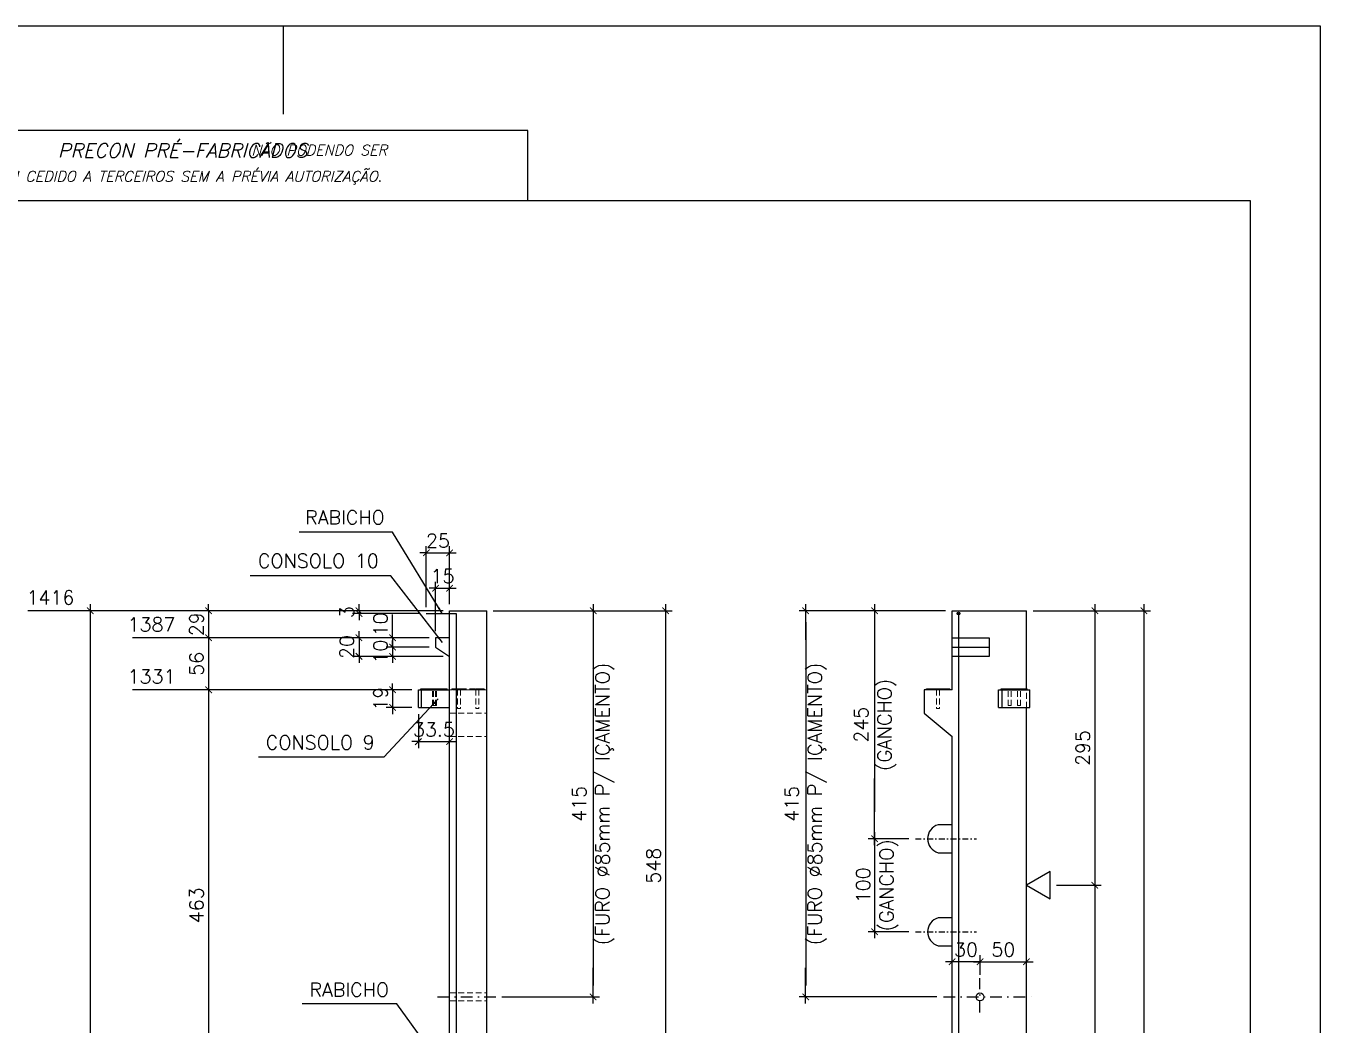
# Model space of a CAD drawing. Header units: centimetres. Extents: x 1658 to 19651, y 8082 to 11444.
# Drawn here: x 2496 to 3886, y 10370 to 11444 of the extents above; entities that cross this region are included whole.
import ezdxf

# ---------------------------------------------------------------- set-up
doc = ezdxf.new("R2010")
doc.units = ezdxf.units.CM
doc.header["$LTSCALE"] = 50
doc.header["$MEASUREMENT"] = 0
doc.header["$PDMODE"] = 67
for name, pattern in [('DASHDOT', [1, 0.5, -0.25, 0, -0.25]), ('DASHED', [0.75, 0.5, -0.25]), ('HIDDEN', [0.375, 0.25, -0.125])]:
    doc.linetypes.add(name, pattern=pattern)
doc.layers.add('10 TRACEJADO', color=1, linetype='DASHED', lineweight=13)
for name, color, linetype in [('COTAS-PRECON', 1, 'Continuous'), ('FORMATO-PRECON', 2, 'Continuous'), ('HACHURAS-PRECON', 1, 'Continuous'), ('LINHA CENTRO-PRECON', 1, 'DASHDOT'), ('LINHA-01-PRECON', 1, 'Continuous'), ('LINHA-02-PRECON', 2, 'Continuous'), ('LINHA-03-PRECON', 3, 'Continuous'), ('LINHA-04-PRECON', 4, 'Continuous')]:
    doc.layers.add(name, color=color, linetype=linetype)
doc.styles.add('ROMANS', font='ROMANS.SHX', dxfattribs={"oblique": 15, "height": 3})
doc.styles.get("Standard").update_dxf_attribs({"font": 'romans.shx'})
doc.dimstyles.new('ESC75-75', dxfattribs={"dimscale": 0, "dimtxt": 15, "dimasz": 7, "dimexe": 7, "dimexo": 7, "dimgap": 5.5, "dimtad": 1, "dimdec": 1, "dimdsep": 46, "dimtxsty": 'Standard', "dimblk": 'ARCHTICK', "dimcen": 0.1, "dimdle": 7, "dimclrd": 256, "dimclre": 256, "dimclrt": 2, "dimadec": 0, "dimazin": 0, "dimtfac": 1, "dimtdec": 1, "dimtix": 1, "dimtmove": 2, "dimatfit": 3, "dimfxl": 1, "dimarcsym": 0})

# ---------------------------------------------------------------- blocks, each defined once
blk = doc.blocks.new('A$C2E607E54')
at = {"layer": 'FORMATO-PRECON', "color": 6}
blk.add_line((1835, 4050), (685, 4050), dxfattribs=at)
at = {"layer": 'FORMATO-PRECON'}
for points in [[(0, 4200), (2970, 4200), (2970, 0), (0, 0)], [(685, 3950), (1835, 3950), (1835, 4050), (685, 4050)]]:
    blk.add_lwpolyline(points, close=True, dxfattribs=at)
blk.add_lwpolyline([(1485, 4200), (1485, 4073.6)], dxfattribs=at)
at = {"layer": 'FORMATO-PRECON', "color": 6}
blk.add_lwpolyline([(100, 3950), (2870, 3950), (2870, 100), (100, 100)], close=True, dxfattribs=at)
at = {"layer": 'FORMATO-PRECON', "style": 'ROMANS', "oblique": 15}
for s, p in [('ESTE DESENHO É DE PROPRIEDADE DA                            NÃO PODENDO SER', (700.8, 4014.4)), ('COPIADO PARCIAL OU TOTALMENTE, NEM CEDIDO A TERCEIROS SEM A PRÉVIA AUTORIZAÇÃO.', (700.8, 3977))]:
    blk.add_text(s, height=15, dxfattribs=at).set_placement(p)
at = {"layer": 'FORMATO-PRECON', "color": 3, "style": 'ROMANS', "oblique": 15}
blk.add_text('PRECON PRÉ-FABRICADOS', height=20, dxfattribs=at).set_placement((1162, 4011.3))
blk = doc.blocks.new('_ArchTick')
at = {"color": 0, "linetype": 'ByBlock', "const_width": 0.15}
blk.add_lwpolyline([(-0.5, -0.5), (0.5, 0.5)], dxfattribs=at)
blk = doc.blocks.new('*D18')
at = {"layer": 'COTAS-PRECON', "lineweight": -2, "transparency": 16777216}
for p, q in [((3407.2, 10822.4), (3407.2, 10750.5)), ((3483.5, 10815.4), (3400.2, 10815.4)), ((3407.2, 10563.4), (3407.2, 10635.3)), ((3444.2, 10570.4), (3400.2, 10570.4))]:
    blk.add_line(p, q, dxfattribs=at)
at = {"layer": 'Defpoints', "color": 0, "transparency": 16777216}
for p in [(3490.5, 10815.4), (3407.2, 10570.4), (3451.2, 10570.4)]:
    blk.add_point(p, dxfattribs=at)
at = {"layer": 'COTAS-PRECON', "lineweight": -2, "transparency": 16777216, "xscale": 7, "yscale": 7, "zscale": 7}
for p, rotation in [((3407.2, 10815.4), 90), ((3407.2, 10570.4), 270)]:
    blk.add_blockref('_ArchTick', p, dxfattribs=dict(at, rotation=rotation))
at = {"layer": 'COTAS-PRECON', "color": 2, "transparency": 16777216, "insert": (3407.9, 10692.9), "char_height": 15, "attachment_point": 5, "rotation": 90}
blk.add_mtext('245\\P(GANCHO)', dxfattribs=at)
blk = doc.blocks.new('*D19')
at = {"layer": 'COTAS-PRECON', "lineweight": -2, "transparency": 16777216}
for p, q in [((3643.8, 10527.4), (3643.8, 9702.4)), ((3602.8, 10520.4), (3650.8, 10520.4)), ((3602.8, 9709.4), (3650.8, 9709.4))]:
    blk.add_line(p, q, dxfattribs=at)
at = {"layer": 'Defpoints', "color": 0, "transparency": 16777216}
for p in [(3595.8, 10520.4), (3595.8, 9709.4), (3643.8, 9709.4)]:
    blk.add_point(p, dxfattribs=at)
at = {"layer": 'COTAS-PRECON', "lineweight": -2, "transparency": 16777216, "xscale": 7, "yscale": 7, "zscale": 7}
for p, rotation in [((3643.8, 10520.4), 90), ((3643.8, 9709.4), 270)]:
    blk.add_blockref('_ArchTick', p, dxfattribs=dict(at, rotation=rotation))
at = {"layer": 'COTAS-PRECON', "color": 2, "transparency": 16777216, "insert": (3630.8, 10114.9), "char_height": 15, "attachment_point": 5, "rotation": 90}
blk.add_mtext('811', dxfattribs=at)
blk = doc.blocks.new('*D20')
at = {"layer": 'COTAS-PRECON', "lineweight": -2, "transparency": 16777216}
for p, q in [((3643.8, 10822.4), (3643.8, 10513.4)), ((3577.5, 10815.4), (3650.8, 10815.4)), ((3602.8, 10520.4), (3650.8, 10520.4))]:
    blk.add_line(p, q, dxfattribs=at)
at = {"layer": 'Defpoints', "color": 0, "transparency": 16777216}
for p in [(3570.5, 10815.4, 0), (3595.8, 10520.4), (3643.8, 10520.4)]:
    blk.add_point(p, dxfattribs=at)
at = {"layer": 'COTAS-PRECON', "lineweight": -2, "transparency": 16777216, "xscale": 7, "yscale": 7, "zscale": 7}
for p, rotation in [((3643.8, 10815.4), 90), ((3643.8, 10520.4), 270)]:
    blk.add_blockref('_ArchTick', p, dxfattribs=dict(at, rotation=rotation))
at = {"layer": 'COTAS-PRECON', "color": 2, "transparency": 16777216, "insert": (3630.8, 10667.9), "char_height": 15, "attachment_point": 5, "rotation": 90}
blk.add_mtext('295', dxfattribs=at)
blk = doc.blocks.new('*D21')
at = {"layer": 'COTAS-PRECON', "lineweight": -2, "transparency": 16777216}
for p, q in [((3696.6, 10822.4), (3696.6, 9392.4)), ((3577.5, 10815.4), (3703.6, 10815.4)), ((3577.5, 9399.4), (3703.6, 9399.4))]:
    blk.add_line(p, q, dxfattribs=at)
at = {"layer": 'Defpoints', "color": 0, "transparency": 16777216}
for p in [(3570.5, 10815.4), (3570.5, 9399.4), (3696.6, 9399.4)]:
    blk.add_point(p, dxfattribs=at)
at = {"layer": 'COTAS-PRECON', "lineweight": -2, "transparency": 16777216, "xscale": 7, "yscale": 7, "zscale": 7}
for p, rotation in [((3696.6, 10815.4), 90), ((3696.6, 9399.4), 270)]:
    blk.add_blockref('_ArchTick', p, dxfattribs=dict(at, rotation=rotation))
at = {"layer": 'COTAS-PRECON', "color": 2, "transparency": 16777216, "insert": (3683.6, 10107.4), "char_height": 15, "attachment_point": 5, "rotation": 90}
blk.add_mtext('PONTOS DE APOIO E ESTOCAGEM', dxfattribs=at)
blk = doc.blocks.new('*D22')
at = {"layer": 'Defpoints', "color": 0, "transparency": 16777216}
for p in [(3490.5, 10815.4), (3333.2, 10400.4), (3481.3, 10400.4)]:
    blk.add_point(p, dxfattribs=at)
at = {"layer": 'LINHA-01-PRECON', "lineweight": -2, "transparency": 16777216}
for p, q in [((3333.2, 10822.4), (3333.2, 10784.1)), ((3483.5, 10815.4), (3326.2, 10815.4)), ((3333.2, 10393.4), (3333.2, 10431.7)), ((3474.3, 10400.4), (3326.2, 10400.4))]:
    blk.add_line(p, q, dxfattribs=at)
at = {"layer": 'LINHA-01-PRECON', "lineweight": -2, "transparency": 16777216, "xscale": 7, "yscale": 7, "zscale": 7}
for p, rotation in [((3333.2, 10815.4), 90), ((3333.2, 10400.4), 270)]:
    blk.add_blockref('_ArchTick', p, dxfattribs=dict(at, rotation=rotation))
at = {"layer": 'LINHA-01-PRECON', "color": 2, "transparency": 16777216, "insert": (3333.2, 10607.9), "char_height": 15, "attachment_point": 5, "rotation": 90}
blk.add_mtext('415\\P(FURO %%C85mm P/ IÇAMENTO)', dxfattribs=at)
blk = doc.blocks.new('*D24')
at = {"layer": 'Defpoints', "color": 0, "transparency": 16777216}
for p in [(3490.5, 10438.2), (3490.5, 10438.2), (3520.5, 10417)]:
    blk.add_point(p, dxfattribs=at)
at = {"layer": 'LINHA-01-PRECON', "lineweight": -2, "transparency": 16777216}
for p, q in [((3520.5, 10424), (3520.5, 10445.2)), ((3490.5, 10438.2), (3483.5, 10438.2)), ((3520.5, 10438.2), (3490.5, 10438.2)), ((3520.5, 10438.2), (3527.5, 10438.2))]:
    blk.add_line(p, q, dxfattribs=at)
at = {"layer": 'LINHA-01-PRECON', "lineweight": -2, "transparency": 16777216, "xscale": 7, "yscale": 7, "zscale": 7}
blk.add_blockref('_ArchTick', (3490.5, 10438.2), dxfattribs=at)
at = {"layer": 'LINHA-01-PRECON', "lineweight": -2, "transparency": 16777216, "xscale": 7, "yscale": 7, "zscale": 7, "rotation": 180}
blk.add_blockref('_ArchTick', (3520.5, 10438.2), dxfattribs=at)
at = {"layer": 'LINHA-01-PRECON', "color": 2, "transparency": 16777216, "insert": (3505.5, 10451.2), "char_height": 15, "attachment_point": 5}
blk.add_mtext('30', dxfattribs=at)
blk = doc.blocks.new('*D25')
at = {"layer": 'Defpoints', "color": 0, "transparency": 16777216}
for p in [(3570.5, 10438.2), (3570.5, 10438.2), (3520.5, 10417)]:
    blk.add_point(p, dxfattribs=at)
at = {"layer": 'LINHA-01-PRECON', "lineweight": -2, "transparency": 16777216}
for p, q in [((3520.5, 10424), (3520.5, 10445.2)), ((3513.5, 10438.2), (3577.5, 10438.2))]:
    blk.add_line(p, q, dxfattribs=at)
at = {"layer": 'LINHA-01-PRECON', "lineweight": -2, "transparency": 16777216, "xscale": 7, "yscale": 7, "zscale": 7, "rotation": 180}
blk.add_blockref('_ArchTick', (3520.5, 10438.2), dxfattribs=at)
at = {"layer": 'LINHA-01-PRECON', "lineweight": -2, "transparency": 16777216, "xscale": 7, "yscale": 7, "zscale": 7}
blk.add_blockref('_ArchTick', (3570.5, 10438.2), dxfattribs=at)
at = {"layer": 'LINHA-01-PRECON', "color": 2, "transparency": 16777216, "insert": (3545.5, 10451.2), "char_height": 15, "attachment_point": 5}
blk.add_mtext('50', dxfattribs=at)
blk = doc.blocks.new('*D54')
at = {"layer": 'Defpoints', "color": 0, "transparency": 16777216}
for p in [(2950.7, 10815.4), (2691.9, 10786.4), (2935.7, 10786.4)]:
    blk.add_point(p, dxfattribs=at)
at = {"layer": 'LINHA-01-PRECON', "lineweight": -2, "transparency": 16777216}
for p, q in [((2691.9, 10815.4), (2691.9, 10822.4)), ((2943.7, 10815.4), (2684.9, 10815.4)), ((2691.9, 10815.4), (2691.9, 10786.4)), ((2928.7, 10786.4), (2684.9, 10786.4)), ((2691.9, 10786.4), (2691.9, 10779.4))]:
    blk.add_line(p, q, dxfattribs=at)
at = {"layer": 'LINHA-01-PRECON', "lineweight": -2, "transparency": 16777216, "xscale": 7, "yscale": 7, "zscale": 7}
for p, rotation in [((2691.9, 10815.4), 270), ((2691.9, 10786.4), 90)]:
    blk.add_blockref('_ArchTick', p, dxfattribs=dict(at, rotation=rotation))
at = {"layer": 'LINHA-01-PRECON', "color": 2, "transparency": 16777216, "insert": (2678.9, 10800.9), "char_height": 15, "attachment_point": 5, "rotation": 90}
blk.add_mtext('29', dxfattribs=at)
blk = doc.blocks.new('*D55')
at = {"layer": 'Defpoints', "color": 0, "transparency": 16777216}
for p in [(2935.7, 10786.4), (2691.9, 10730.4), (2917.2, 10730.4)]:
    blk.add_point(p, dxfattribs=at)
at = {"layer": 'LINHA-01-PRECON', "lineweight": -2, "transparency": 16777216}
for p, q in [((2691.9, 10793.4), (2691.9, 10723.4)), ((2928.7, 10786.4), (2684.9, 10786.4)), ((2910.2, 10730.4), (2684.9, 10730.4))]:
    blk.add_line(p, q, dxfattribs=at)
at = {"layer": 'LINHA-01-PRECON', "lineweight": -2, "transparency": 16777216, "xscale": 7, "yscale": 7, "zscale": 7}
for p, rotation in [((2691.9, 10786.4), 90), ((2691.9, 10730.4), 270)]:
    blk.add_blockref('_ArchTick', p, dxfattribs=dict(at, rotation=rotation))
at = {"layer": 'LINHA-01-PRECON', "color": 2, "transparency": 16777216, "insert": (2678.9, 10758.4), "char_height": 15, "attachment_point": 5, "rotation": 90}
blk.add_mtext('56', dxfattribs=at)
blk = doc.blocks.new('*D56')
at = {"layer": 'Defpoints', "color": 0, "transparency": 16777216}
for p in [(2917.2, 10730.4), (2691.9, 10267.4), (2920.6, 10267.4)]:
    blk.add_point(p, dxfattribs=at)
at = {"layer": 'LINHA-01-PRECON', "lineweight": -2, "transparency": 16777216}
for p, q in [((2691.9, 10737.4), (2691.9, 10260.4)), ((2910.2, 10730.4), (2684.9, 10730.4)), ((2913.6, 10267.4), (2684.9, 10267.4))]:
    blk.add_line(p, q, dxfattribs=at)
at = {"layer": 'LINHA-01-PRECON', "lineweight": -2, "transparency": 16777216, "xscale": 7, "yscale": 7, "zscale": 7}
for p, rotation in [((2691.9, 10730.4), 90), ((2691.9, 10267.4), 270)]:
    blk.add_blockref('_ArchTick', p, dxfattribs=dict(at, rotation=rotation))
at = {"layer": 'LINHA-01-PRECON', "color": 2, "transparency": 16777216, "insert": (2678.9, 10498.9), "char_height": 15, "attachment_point": 5, "rotation": 90}
blk.add_mtext('463', dxfattribs=at)
blk = doc.blocks.new('*D58')
at = {"layer": 'Defpoints', "color": 0, "transparency": 16777216}
for p in [(2889.5, 10776.4), (2935.7, 10786.4), (2935.7, 10776.4)]:
    blk.add_point(p, dxfattribs=at)
at = {"layer": 'LINHA-01-PRECON', "lineweight": -2, "transparency": 16777216}
for p, q in [((2889.5, 10786.4), (2889.5, 10793.4)), ((2928.7, 10786.4), (2882.5, 10786.4)), ((2928.7, 10776.4), (2882.5, 10776.4)), ((2889.5, 10786.4), (2889.5, 10776.4)), ((2889.5, 10776.4), (2889.5, 10769.4))]:
    blk.add_line(p, q, dxfattribs=at)
at = {"layer": 'LINHA-01-PRECON', "lineweight": -2, "transparency": 16777216, "xscale": 7, "yscale": 7, "zscale": 7}
for p, rotation in [((2889.5, 10786.4), 270), ((2889.5, 10776.4), 90)]:
    blk.add_blockref('_ArchTick', p, dxfattribs=dict(at, rotation=rotation))
at = {"layer": 'LINHA-01-PRECON', "color": 2, "transparency": 16777216, "insert": (2876.5, 10800.7), "char_height": 15, "attachment_point": 5, "rotation": 90}
blk.add_mtext('10', dxfattribs=at)
blk = doc.blocks.new('*D59')
at = {"layer": 'Defpoints', "color": 0, "transparency": 16777216}
for p in [(2935.7, 10776.4), (2889.5, 10766.4), (2950.7, 10766.4)]:
    blk.add_point(p, dxfattribs=at)
at = {"layer": 'LINHA-01-PRECON', "lineweight": -2, "transparency": 16777216}
for p, q in [((2928.7, 10776.4), (2882.5, 10776.4)), ((2889.5, 10776.4), (2889.5, 10783.4)), ((2889.5, 10776.4), (2889.5, 10766.4)), ((2943.7, 10766.4), (2882.5, 10766.4)), ((2889.5, 10766.4), (2889.5, 10759.4))]:
    blk.add_line(p, q, dxfattribs=at)
at = {"layer": 'LINHA-01-PRECON', "lineweight": -2, "transparency": 16777216, "xscale": 7, "yscale": 7, "zscale": 7}
for p, rotation in [((2889.5, 10776.4), 270), ((2889.5, 10766.4), 90)]:
    blk.add_blockref('_ArchTick', p, dxfattribs=dict(at, rotation=rotation))
at = {"layer": 'LINHA-01-PRECON', "color": 2, "transparency": 16777216, "insert": (2876.5, 10771.4), "char_height": 15, "attachment_point": 5, "rotation": 90}
blk.add_mtext('10', dxfattribs=at)
blk = doc.blocks.new('*D60')
at = {"layer": 'Defpoints', "color": 0, "transparency": 16777216}
for p in [(2950.7, 10839.5), (2950.7, 10815.4), (2935.7, 10786.4)]:
    blk.add_point(p, dxfattribs=at)
at = {"layer": 'LINHA-01-PRECON', "lineweight": -2, "transparency": 16777216}
for p, q in [((2935.7, 10793.4), (2935.7, 10846.5)), ((2950.7, 10822.4), (2950.7, 10846.5)), ((2935.7, 10839.5), (2928.7, 10839.5)), ((2935.7, 10839.5), (2950.7, 10839.5)), ((2950.7, 10839.5), (2957.7, 10839.5))]:
    blk.add_line(p, q, dxfattribs=at)
at = {"layer": 'LINHA-01-PRECON', "lineweight": -2, "transparency": 16777216, "xscale": 7, "yscale": 7, "zscale": 7}
blk.add_blockref('_ArchTick', (2935.7, 10839.5), dxfattribs=at)
at = {"layer": 'LINHA-01-PRECON', "lineweight": -2, "transparency": 16777216, "xscale": 7, "yscale": 7, "zscale": 7, "rotation": 180}
blk.add_blockref('_ArchTick', (2950.7, 10839.5), dxfattribs=at)
at = {"layer": 'LINHA-01-PRECON', "color": 2, "transparency": 16777216, "insert": (2943.2, 10852.5), "char_height": 15, "attachment_point": 5}
blk.add_mtext('15', dxfattribs=at)
blk = doc.blocks.new('*D61')
at = {"layer": 'Defpoints', "color": 0, "transparency": 16777216}
for p in [(2917.2, 10730.4), (2889.5, 10711.4), (2917.2, 10711.4)]:
    blk.add_point(p, dxfattribs=at)
at = {"layer": 'LINHA-01-PRECON', "lineweight": -2, "transparency": 16777216}
for p, q in [((2889.5, 10730.4), (2889.5, 10737.4)), ((2910.2, 10730.4), (2882.5, 10730.4)), ((2889.5, 10730.4), (2889.5, 10711.4)), ((2910.2, 10711.4), (2882.5, 10711.4)), ((2889.5, 10711.4), (2889.5, 10704.4))]:
    blk.add_line(p, q, dxfattribs=at)
at = {"layer": 'LINHA-01-PRECON', "lineweight": -2, "transparency": 16777216, "xscale": 7, "yscale": 7, "zscale": 7}
for p, rotation in [((2889.5, 10730.4), 270), ((2889.5, 10711.4), 90)]:
    blk.add_blockref('_ArchTick', p, dxfattribs=dict(at, rotation=rotation))
at = {"layer": 'LINHA-01-PRECON', "color": 2, "transparency": 16777216, "insert": (2876.5, 10720.9), "char_height": 15, "attachment_point": 5, "rotation": 90}
blk.add_mtext('19', dxfattribs=at)
blk = doc.blocks.new('*D62')
at = {"layer": 'Defpoints', "color": 0, "transparency": 16777216}
for p in [(2917.2, 10711.4), (2950.7, 10674.8), (2950.7, 10674.8)]:
    blk.add_point(p, dxfattribs=at)
at = {"layer": 'LINHA-01-PRECON', "lineweight": -2, "transparency": 16777216}
for p, q in [((2917.2, 10704.4), (2917.2, 10667.8)), ((2917.2, 10674.8), (2910.2, 10674.8)), ((2917.2, 10674.8), (2950.7, 10674.8)), ((2950.7, 10674.8), (2957.7, 10674.8))]:
    blk.add_line(p, q, dxfattribs=at)
at = {"layer": 'LINHA-01-PRECON', "lineweight": -2, "transparency": 16777216, "xscale": 7, "yscale": 7, "zscale": 7}
blk.add_blockref('_ArchTick', (2917.2, 10674.8), dxfattribs=at)
at = {"layer": 'LINHA-01-PRECON', "lineweight": -2, "transparency": 16777216, "xscale": 7, "yscale": 7, "zscale": 7, "rotation": 180}
blk.add_blockref('_ArchTick', (2950.7, 10674.8), dxfattribs=at)
at = {"layer": 'LINHA-01-PRECON', "color": 2, "transparency": 16777216, "insert": (2933.9, 10687.8), "char_height": 15, "attachment_point": 5}
blk.add_mtext('33.5', dxfattribs=at)
blk = doc.blocks.new('*D67')
at = {"layer": 'Defpoints', "color": 0, "transparency": 16777216}
for p in [(2935.7, 10786.4), (2853.4, 10766.4), (2950.7, 10766.4)]:
    blk.add_point(p, dxfattribs=at)
at = {"layer": 'LINHA-01-PRECON', "lineweight": -2, "transparency": 16777216}
for p, q in [((2853.4, 10786.4), (2853.4, 10793.4)), ((2928.7, 10786.4), (2846.4, 10786.4)), ((2853.4, 10786.4), (2853.4, 10766.4)), ((2943.7, 10766.4), (2846.4, 10766.4)), ((2853.4, 10766.4), (2853.4, 10759.4))]:
    blk.add_line(p, q, dxfattribs=at)
at = {"layer": 'LINHA-01-PRECON', "lineweight": -2, "transparency": 16777216, "xscale": 7, "yscale": 7, "zscale": 7}
for p, rotation in [((2853.4, 10786.4), 270), ((2853.4, 10766.4), 90)]:
    blk.add_blockref('_ArchTick', p, dxfattribs=dict(at, rotation=rotation))
at = {"layer": 'LINHA-01-PRECON', "color": 2, "transparency": 16777216, "insert": (2840.4, 10776.4), "char_height": 15, "attachment_point": 5, "rotation": 90}
blk.add_mtext('20', dxfattribs=at)
blk = doc.blocks.new('*D68')
at = {"layer": 'COTAS-PRECON', "lineweight": -2, "transparency": 16777216}
blk.add_line((2684.9, 10786.4), (2610.1, 10786.4), dxfattribs=at)
at = {"layer": 'Defpoints', "color": 0, "transparency": 16777216}
for p in [(2610.1, 10786.4), (2691.9, 10786.4), (2970.7, 9399.4)]:
    blk.add_point(p, dxfattribs=at)
at = {"layer": 'COTAS-PRECON', "color": 2, "transparency": 16777216, "insert": (2630.5, 10800.7), "char_height": 15, "attachment_point": 5}
blk.add_mtext('1387', dxfattribs=at)
blk = doc.blocks.new('*D69')
at = {"layer": 'COTAS-PRECON', "lineweight": -2, "transparency": 16777216}
blk.add_line((2684.9, 10730.4), (2610.1, 10730.4), dxfattribs=at)
at = {"layer": 'Defpoints', "color": 0, "transparency": 16777216}
for p in [(2610.1, 10730.4), (2691.9, 10730.4), (2970.7, 9399.4)]:
    blk.add_point(p, dxfattribs=at)
at = {"layer": 'COTAS-PRECON', "color": 2, "transparency": 16777216, "insert": (2630.5, 10744.7), "char_height": 15, "attachment_point": 5}
blk.add_mtext('1331', dxfattribs=at)
blk = doc.blocks.new('*D71')
at = {"layer": 'Defpoints', "color": 0, "transparency": 16777216}
for p in [(2564.8, 10815.4), (2950.7, 10815.4), (2950.7, 9399.4)]:
    blk.add_point(p, dxfattribs=at)
at = {"layer": 'LINHA-01-PRECON', "lineweight": -2, "transparency": 16777216}
for p, q in [((2564.8, 9392.4), (2564.8, 10822.4)), ((2943.7, 10815.4), (2557.8, 10815.4)), ((2943.7, 9399.4), (2557.8, 9399.4))]:
    blk.add_line(p, q, dxfattribs=at)
at = {"layer": 'LINHA-01-PRECON', "lineweight": -2, "transparency": 16777216, "xscale": 7, "yscale": 7, "zscale": 7}
for p, rotation in [((2564.8, 10815.4), 90), ((2564.8, 9399.4), 270)]:
    blk.add_blockref('_ArchTick', p, dxfattribs=dict(at, rotation=rotation))
at = {"layer": 'LINHA-01-PRECON', "color": 2, "transparency": 16777216, "insert": (2551.8, 10107.4), "char_height": 15, "attachment_point": 5, "rotation": 90}
blk.add_mtext('1416', dxfattribs=at)
blk = doc.blocks.new('*D72')
at = {"layer": 'COTAS-PRECON', "lineweight": -2, "transparency": 16777216}
blk.add_line((2557.8, 10815.4), (2497.6, 10815.4), dxfattribs=at)
at = {"layer": 'Defpoints', "color": 0, "transparency": 16777216}
for p in [(2497.6, 10815.4), (2564.8, 10815.4), (2990.7, 9399.4)]:
    blk.add_point(p, dxfattribs=at)
at = {"layer": 'COTAS-PRECON', "color": 2, "transparency": 16777216, "insert": (2521.9, 10829.7), "char_height": 15, "attachment_point": 5}
blk.add_mtext('1416', dxfattribs=at)
blk = doc.blocks.new('*D74')
at = {"layer": 'Defpoints', "color": 0, "transparency": 16777216}
for p in [(2990.7, 10815.4), (3020.7, 10267.4), (3182.7, 10267.4)]:
    blk.add_point(p, dxfattribs=at)
at = {"layer": 'LINHA-01-PRECON', "lineweight": -2, "transparency": 16777216}
for p, q in [((3182.7, 10822.4), (3182.7, 10260.4)), ((2997.7, 10815.4), (3189.7, 10815.4)), ((3027.7, 10267.4), (3189.7, 10267.4))]:
    blk.add_line(p, q, dxfattribs=at)
at = {"layer": 'LINHA-01-PRECON', "lineweight": -2, "transparency": 16777216, "xscale": 7, "yscale": 7, "zscale": 7}
for p, rotation in [((3182.7, 10815.4), 90), ((3182.7, 10267.4), 270)]:
    blk.add_blockref('_ArchTick', p, dxfattribs=dict(at, rotation=rotation))
at = {"layer": 'LINHA-01-PRECON', "color": 2, "transparency": 16777216, "insert": (3169.7, 10541.4), "char_height": 15, "attachment_point": 5, "rotation": 90}
blk.add_mtext('548', dxfattribs=at)
blk = doc.blocks.new('*D83')
at = {"layer": 'COTAS-PRECON', "lineweight": -2, "transparency": 16777216}
for p, q in [((2853.4, 10815.4), (2853.4, 10822.4)), ((2943.7, 10815.4), (2846.4, 10815.4)), ((2918.7, 10812.4), (2846.4, 10812.4)), ((2853.4, 10815.4), (2853.4, 10812.4)), ((2853.4, 10812.4), (2853.4, 10805.4))]:
    blk.add_line(p, q, dxfattribs=at)
at = {"layer": 'Defpoints', "color": 0, "transparency": 16777216}
for p in [(2853.4, 10812.4), (2925.7, 10812.4), (2950.7, 10815.4)]:
    blk.add_point(p, dxfattribs=at)
at = {"layer": 'COTAS-PRECON', "lineweight": -2, "transparency": 16777216, "xscale": 7, "yscale": 7, "zscale": 7}
for p, rotation in [((2853.4, 10815.4), 270), ((2853.4, 10812.4), 90)]:
    blk.add_blockref('_ArchTick', p, dxfattribs=dict(at, rotation=rotation))
at = {"layer": 'COTAS-PRECON', "color": 2, "transparency": 16777216, "insert": (2840.4, 10813.9), "char_height": 15, "attachment_point": 5, "rotation": 90}
blk.add_mtext('3', dxfattribs=at)
blk = doc.blocks.new('*D84')
at = {"layer": 'COTAS-PRECON', "lineweight": -2, "transparency": 16777216}
for p, q in [((2925.7, 10877.7), (2918.7, 10877.7)), ((2925.7, 10819.4), (2925.7, 10884.7)), ((2925.7, 10877.7), (2950.7, 10877.7)), ((2950.7, 10822.4), (2950.7, 10884.7)), ((2950.7, 10877.7), (2957.7, 10877.7))]:
    blk.add_line(p, q, dxfattribs=at)
at = {"layer": 'Defpoints', "color": 0, "transparency": 16777216}
for p in [(2950.7, 10877.7), (2925.7, 10812.4), (2950.7, 10815.4)]:
    blk.add_point(p, dxfattribs=at)
at = {"layer": 'COTAS-PRECON', "lineweight": -2, "transparency": 16777216, "xscale": 7, "yscale": 7, "zscale": 7}
blk.add_blockref('_ArchTick', (2925.7, 10877.7), dxfattribs=at)
at = {"layer": 'COTAS-PRECON', "lineweight": -2, "transparency": 16777216, "xscale": 7, "yscale": 7, "zscale": 7, "rotation": 180}
blk.add_blockref('_ArchTick', (2950.7, 10877.7), dxfattribs=at)
at = {"layer": 'COTAS-PRECON', "color": 2, "transparency": 16777216, "insert": (2938.2, 10890.7), "char_height": 15, "attachment_point": 5}
blk.add_mtext('25', dxfattribs=at)
blk = doc.blocks.new('*D348')
at = {"layer": 'COTAS-PRECON', "lineweight": -2, "transparency": 16777216}
for p, q in [((3444.2, 10570.4), (3400.2, 10570.4)), ((3407.2, 10577.4), (3407.2, 10463.4)), ((3444.2, 10470.4), (3400.2, 10470.4))]:
    blk.add_line(p, q, dxfattribs=at)
at = {"layer": 'Defpoints', "color": 0, "transparency": 16777216}
for p in [(3451.2, 10570.4), (3407.2, 10470.4), (3451.2, 10470.4)]:
    blk.add_point(p, dxfattribs=at)
at = {"layer": 'COTAS-PRECON', "lineweight": -2, "transparency": 16777216, "xscale": 7, "yscale": 7, "zscale": 7}
for p, rotation in [((3407.2, 10570.4), 90), ((3407.2, 10470.4), 270)]:
    blk.add_blockref('_ArchTick', p, dxfattribs=dict(at, rotation=rotation))
at = {"layer": 'COTAS-PRECON', "color": 2, "transparency": 16777216, "insert": (3410.1, 10520.4), "char_height": 15, "attachment_point": 5, "rotation": 90}
blk.add_mtext('100\\P(GANCHO)', dxfattribs=at)
blk = doc.blocks.new('*D353')
at = {"layer": 'Defpoints', "color": 0, "transparency": 16777216}
for p in [(2990.7, 10815.4), (2999.8, 10400.4), (3104.9, 10400.4)]:
    blk.add_point(p, dxfattribs=at)
at = {"layer": 'LINHA-01-PRECON', "lineweight": -2, "transparency": 16777216}
for p, q in [((3104.9, 10822.4), (3104.9, 10784.1)), ((2997.7, 10815.4), (3111.9, 10815.4)), ((3104.9, 10393.4), (3104.9, 10431.7)), ((3006.8, 10400.4), (3111.9, 10400.4))]:
    blk.add_line(p, q, dxfattribs=at)
at = {"layer": 'LINHA-01-PRECON', "lineweight": -2, "transparency": 16777216, "xscale": 7, "yscale": 7, "zscale": 7}
for p, rotation in [((3104.9, 10815.4), 90), ((3104.9, 10400.4), 270)]:
    blk.add_blockref('_ArchTick', p, dxfattribs=dict(at, rotation=rotation))
at = {"layer": 'LINHA-01-PRECON', "color": 2, "transparency": 16777216, "insert": (3104.9, 10607.9), "char_height": 15, "attachment_point": 5, "rotation": 90}
blk.add_mtext('415\\P(FURO %%C85mm P/ IÇAMENTO)', dxfattribs=at)

msp = doc.modelspace()

# ---------------------------------------------------------------- hatches: boundary and pattern name
at = {"layer": 'LINHA-04-PRECON'}
h = msp.add_hatch(color=256, dxfattribs=at)
h.dxf.hatch_style = 1
h.paths.add_polyline_path([(3495.99, 10812.41, -1), (3498.99, 10812.41, -1)])

# ---------------------------------------------------------------- linework, layer by layer
at = {"layer": '10 TRACEJADO', "linetype": 'HIDDEN', "ltscale": 0.5, "extrusion": (0, 1, 0)}
for p, q in [((2932.41, 10730.41), (2932.41, 10731.41)), ((2932.41, 10713.41), (2932.41, 10730.41)), ((2933.59, 10730.41), (2933.59, 10731.41)), ((2933.59, 10713.41), (2933.59, 10730.41)), ((2935.61, 10730.41), (2935.61, 10731.41)), ((2935.61, 10713.41), (2935.61, 10730.41)), ((2936.79, 10730.41), (2936.79, 10731.41)), ((2936.79, 10713.41), (2936.79, 10730.41)), ((2990.67, 10730.41), (2950.67, 10730.41)), ((2953.17, 10730.41), (2953.17, 10731.41)), ((2953.17, 10731.41), (2988.17, 10731.41)), ((2988.17, 10730.41), (2953.17, 10730.41)), ((2959.07, 10731.41), (2960.67, 10731.41)), ((2959.07, 10731.41), (2959.07, 10730.41)), ((2959.07, 10730.41), (2959.07, 10710.41)), ((2960.67, 10731.41), (2962.27, 10731.41)), ((2962.27, 10731.41), (2962.27, 10730.41)), ((2962.27, 10730.41), (2962.27, 10710.41)), ((2980.67, 10731.41), (2979.07, 10731.41)), ((2979.07, 10730.41), (2979.07, 10731.41)), ((2979.07, 10730.41), (2979.07, 10710.41)), ((2982.27, 10731.41), (2980.67, 10731.41)), ((2982.27, 10730.41), (2982.27, 10731.41)), ((2982.27, 10730.41), (2982.27, 10710.41)), ((2988.17, 10730.41), (2988.17, 10731.41)), ((3473.89, 10731.41), (3477.09, 10731.41)), ((3473.89, 10731.41), (3473.89, 10730.41)), ((3473.89, 10730.41), (3473.89, 10710.41)), ((3477.09, 10731.41), (3477.09, 10730.41)), ((3477.09, 10730.41), (3477.09, 10710.41)), ((3550.72, 10730.41), (3550.72, 10731.41)), ((3550.72, 10713.41), (3550.72, 10730.41)), ((3553.92, 10730.41), (3553.92, 10731.41)), ((3553.92, 10713.41), (3553.92, 10730.41)), ((3560.65, 10730.41), (3560.65, 10731.41)), ((3560.65, 10713.41), (3560.65, 10730.41)), ((3563.85, 10730.41), (3563.85, 10731.41)), ((3563.85, 10713.41), (3563.85, 10730.41)), ((3568.27, 10730.41), (3568.27, 10731.41)), ((3570.49, 10730.41), (3570.49, 10731.41)), ((3570.49, 10711.41), (3570.49, 10730.41)), ((2933.59, 10713.41), (2932.41, 10713.41)), ((2935.19, 10713.41), (2933.59, 10713.41)), ((2936.79, 10713.41), (2935.19, 10713.41)), ((2950.67, 10705.41), (2990.67, 10705.41)), ((2962.27, 10710.41), (2959.07, 10710.41)), ((2982.27, 10710.41), (2979.07, 10710.41)), ((3477.09, 10710.41), (3473.89, 10710.41)), ((3553.92, 10713.41), (3550.72, 10713.41)), ((3563.85, 10713.41), (3560.65, 10713.41)), ((2950.67, 10680.41), (2990.67, 10680.41))]:
    msp.add_line(p, q, dxfattribs=at)
at = {"layer": '10 TRACEJADO', "linetype": 'HIDDEN', "ltscale": 0.5}
for p, q in [((2950.67, 10404.66), (2990.67, 10404.66)), ((2950.67, 10396.16), (2990.67, 10396.16))]:
    msp.add_line(p, q, dxfattribs=at)
at = {"layer": 'LINHA CENTRO-PRECON', "ltscale": 0.25}
for p, q in [((3451.17, 10570.41), (3516.61, 10570.41)), ((3451.17, 10470.41), (3516.61, 10470.41))]:
    msp.add_line(p, q, dxfattribs=at)
at = {"layer": 'LINHA-01-PRECON'}
for p, q in [((2889.53, 10786.41), (2889.53, 10811.25)), ((3104.94, 10803.26), (3104.94, 10412.55)), ((3333.22, 10803.26), (3333.22, 10412.55)), ((3407.22, 10786.48), (3407.22, 10599.33))]:
    msp.add_line(p, q, dxfattribs=at)
at = {"layer": 'LINHA-01-PRECON', "linetype": 'DASHDOT', "ltscale": 0.5}
for p, q in [((3520.49, 10383.78), (3520.49, 10420.54)), ((2937.79, 10400.41), (3000.3, 10400.41)), ((3481.34, 10400.41), (3580.13, 10400.41))]:
    msp.add_line(p, q, dxfattribs=at)
at = {"layer": 'LINHA-02-PRECON', "extrusion": (0, 1, 0)}
for p, q in [((3490.49, 10815.41), (3570.49, 10815.41)), ((3490.49, 10786.41), (3490.49, 10815.41)), ((3570.49, 10731.41), (3570.49, 10815.41)), ((3490.49, 10776.41), (3490.49, 10786.41)), ((3490.49, 10786.41), (3530.49, 10786.41)), ((3490.49, 10766.41), (3490.49, 10776.41)), ((3490.49, 10776.41), (3530.49, 10776.41)), ((3530.49, 10786.41), (3530.49, 10776.41)), ((3530.49, 10776.41), (3530.49, 10766.41)), ((3530.49, 10766.41), (3490.49, 10766.41)), ((3490.49, 10730.41), (3490.49, 10766.41)), ((3490.49, 10730.41), (3460.49, 10730.41)), ((3460.49, 10730.41), (3460.49, 10705.41)), ((3462.99, 10731.41), (3487.99, 10731.41)), ((3462.99, 10730.41), (3462.99, 10731.41)), ((3487.99, 10730.41), (3462.99, 10730.41)), ((3487.99, 10730.41), (3487.99, 10731.41)), ((3540.29, 10711.41), (3540.29, 10730.41)), ((3540.29, 10730.41), (3544.22, 10730.41)), ((3543.1, 10731.41), (3546.41, 10731.41)), ((3543.1, 10730.41), (3543.1, 10731.41)), ((3544.22, 10730.41), (3574.02, 10730.41)), ((3544.22, 10711.41), (3544.22, 10730.41)), ((3546.41, 10731.41), (3571.24, 10731.41)), ((3546.41, 10730.41), (3546.41, 10731.41)), ((3571.24, 10730.41), (3571.24, 10731.41)), ((3574.02, 10711.41), (3574.02, 10730.41)), ((3460.49, 10705.41), (3490.49, 10680.41)), ((3540.29, 10711.41), (3544.22, 10711.41)), ((3544.22, 10711.41), (3574.02, 10711.41)), ((3570.49, 10267.41), (3570.49, 10711.41)), ((3490.49, 10267.41), (3490.49, 10680.41))]:
    msp.add_line(p, q, dxfattribs=at)
at = {"layer": 'LINHA-02-PRECON'}
msp.add_circle((3520.49, 10400.41), 4.25, dxfattribs=at)
at = {"layer": 'LINHA-03-PRECON', "extrusion": (0, 1, 0)}
for p, q in [((2950.67, 10730.41), (2950.67, 10815.41)), ((2950.67, 10815.41), (2990.67, 10815.41)), ((2990.67, 9529.41), (2990.67, 10815.41)), ((2950.67, 10786.41), (2935.67, 10786.41)), ((2935.67, 10786.41), (2935.67, 10776.41)), ((2935.67, 10776.41), (2950.67, 10766.41)), ((2917.16, 10730.41), (2920.68, 10730.41)), ((2917.16, 10711.41), (2917.16, 10730.41)), ((2919.93, 10731.41), (2922.87, 10731.41)), ((2919.93, 10730.41), (2919.93, 10731.41)), ((2920.68, 10711.41), (2920.68, 10730.41)), ((2920.68, 10730.41), (2950.67, 10730.41)), ((2922.87, 10731.41), (2948.17, 10731.41)), ((2922.87, 10730.41), (2922.87, 10731.41)), ((2948.17, 10730.41), (2948.17, 10731.41)), ((2950.67, 10711.41), (2950.67, 10730.41)), ((2917.16, 10711.41), (2920.68, 10711.41)), ((2920.68, 10711.41), (2950.67, 10711.41)), ((2950.67, 10267.41), (2950.67, 10711.41))]:
    msp.add_line(p, q, dxfattribs=at)
at = {"layer": 'LINHA-03-PRECON', "elevation": -0.02}
msp.add_lwpolyline([(3570.49, 10520.41), (3595.81, 10505.79), (3595.81, 10535.02)], close=True, dxfattribs=at)
at = {"layer": 'LINHA-04-PRECON'}
for p, q in [((2925.67, 10812.41), (2957.67, 10812.41)), ((2957.67, 10812.41), (2957.67, 9549.41))]:
    msp.add_line(p, q, dxfattribs=at)
at = {"layer": 'LINHA-04-PRECON', "extrusion": (0, 1, 0)}
msp.add_line((3497.49, 10812.41), (3497.49, 9557.41), dxfattribs=at)
at = {"layer": 'LINHA-04-PRECON'}
for points in [[(3490.49, 10585.41), (3475.49, 10585.41, 0.7491786), (3475.49, 10555.41), (3490.49, 10555.41)], [(3490.49, 10485.41), (3475.49, 10485.41, 0.7491786), (3475.49, 10455.41), (3490.49, 10455.41)]]:
    msp.add_lwpolyline(points, format="xyb", dxfattribs=at)
msp.add_circle((3497.49, 10812.41), 1.5, dxfattribs=at)

# ---------------------------------------------------------------- block references
at = {"layer": 'HACHURAS-PRECON', "xscale": 0.7499999999999996, "yscale": 0.7499999999999996, "zscale": 0.7499999999999996}
msp.add_blockref('A$C2E607E54', (1658.36, 8293.94), dxfattribs=at)

# ---------------------------------------------------------------- texts
at = {"layer": 'COTAS-PRECON', "color": 2, "char_height": 15, "attachment_point": 5}
for s, insert in [('\\A1;RABICHO', (2838.32, 10915.79, 0.02)), ('\\A1;CONSOLO 10', (2809.69, 10869.06, 0.02)), ('\\A1;CONSOLO 9', (2811.71, 10673.88, 0.02)), ('\\A1;RABICHO', (2842.97, 10408.19))]:
    msp.add_mtext(s, dxfattribs=dict(at, insert=insert))

# ---------------------------------------------------------------- dimensions: what is measured, and where the dimension line sits
at = {"layer": 'COTAS-PRECON'}
dim = msp.add_linear_dim(base=(2950.67, 10877.7), p1=(2925.67, 10812.41), p2=(2950.67, 10815.41), dimstyle='ESC75-75', override={"dimscale": 1}, dxfattribs=at)
dim.commit()
dim.dimension.update_dxf_attribs({"geometry": '*D84', "text_midpoint": (2938.17, 10890.7)})
for feature_location, offset, origin, picture, middle in [((2564.81, 10815.41), (-67.21, 0), (2990.67, 9399.41), '*D72', (2521.85, 10829.69)), ((2691.9, 10786.41), (-81.79, 0), (2970.67, 9399.41), '*D68', (2630.48, 10800.69)), ((2691.9, 10730.41), (-81.79, 0), (2970.67, 9399.41), '*D69', (2630.48, 10744.69))]:
    dim = msp.add_ordinate_dim(feature_location=feature_location, offset=offset, dtype=0, origin=origin, dimstyle='ESC75-75', override={"dimscale": 1}, dxfattribs=at)
    dim.commit()
    dim.dimension.update_dxf_attribs({"geometry": picture, "text_midpoint": middle})
for base, p1, p2, picture, middle in [((2853.44, 10812.41), (2950.67, 10815.41), (2925.67, 10812.41), '*D83', (2840.44, 10813.91)), ((3643.78, 10520.41, -0.02), (3570.49, 10815.41), (3595.81, 10520.41, -0.02), '*D20', (3630.78, 10667.91, -0.02)), ((3643.78, 9709.41, -0.02), (3595.81, 10520.41, -0.02), (3595.81, 9709.41, -0.02), '*D19', (3630.78, 10114.91, -0.02))]:
    dim = msp.add_linear_dim(base=base, p1=p1, p2=p2, angle=90, dimstyle='ESC75-75', override={"dimscale": 1}, dxfattribs=at)
    dim.commit()
    dim.dimension.update_dxf_attribs({"geometry": picture, "text_midpoint": middle})
for base, p1, p2, picture, middle in [((3407.22, 10570.41), (3490.49, 10815.41), (3451.17, 10570.41), '*D18', (3407.91, 10692.91)), ((3407.22, 10470.41), (3451.17, 10570.41), (3451.17, 10470.41), '*D348', (3410.15, 10520.41))]:
    dim = msp.add_linear_dim(base=base, p1=p1, p2=p2, angle=90, text='<>\\P(GANCHO)', dimstyle='ESC75-75', override={"dimscale": 1}, dxfattribs=at)
    dim.commit()
    dim.dimension.update_dxf_attribs({"geometry": picture, "text_midpoint": middle, "dimtype": 160})
dim = msp.add_linear_dim(base=(3696.65, 9399.41), p1=(3570.49, 10815.41), p2=(3570.49, 9399.41), angle=90, text='PONTOS DE APOIO E ESTOCAGEM', dimstyle='ESC75-75', override={"dimscale": 1}, dxfattribs=at)
dim.commit()
dim.dimension.update_dxf_attribs({"geometry": '*D21', "text_midpoint": (3683.65, 10107.41)})
at = {"layer": 'LINHA-01-PRECON'}
for base, p1, p2, picture, middle in [((2950.67, 10839.51), (2935.67, 10786.41), (2950.67, 10815.41), '*D60', (2943.17, 10852.51)), ((2950.67, 10674.76), (2917.16, 10711.41), (2950.67, 10674.76), '*D62', (2933.91, 10687.76)), ((3490.49, 10438.19), (3520.49, 10417.03), (3490.49, 10438.19), '*D24', (3505.49, 10451.19))]:
    dim = msp.add_linear_dim(base=base, p1=p1, p2=p2, dimstyle='ESC75-75', override={"dimscale": 1}, dxfattribs=at)
    dim.commit()
    dim.dimension.update_dxf_attribs({"geometry": picture, "text_midpoint": middle})
for base, p1, p2, angle, picture, middle in [((2564.81, 10815.41), (2950.67, 9399.41), (2950.67, 10815.41), 90, '*D71', (2551.81, 10107.41)), ((2691.9, 10786.41), (2950.67, 10815.41), (2935.67, 10786.41), 90, '*D54', (2678.9, 10800.91)), ((3182.71, 10267.41), (2990.67, 10815.41), (3020.71, 10267.41), 90, '*D74', (3169.71, 10541.41)), ((2691.9, 10730.41), (2935.67, 10786.41), (2917.16, 10730.41), 90, '*D55', (2678.9, 10758.41)), ((2853.44, 10766.41), (2935.67, 10786.41), (2950.67, 10766.41), 90, '*D67', (2840.44, 10776.41)), ((2889.53, 10766.41), (2935.67, 10776.41), (2950.67, 10766.41), 90, '*D59', (2876.53, 10771.41)), ((2691.9, 10267.41), (2917.16, 10730.41), (2920.63, 10267.41), 90, '*D56', (2678.9, 10498.91)), ((2889.53, 10711.41), (2917.16, 10730.41), (2917.16, 10711.41), 90, '*D61', (2876.53, 10720.91)), ((3570.49, 10438.19), (3520.49, 10417.03), (3570.49, 10438.19), 180, '*D25', (3545.49, 10451.19))]:
    dim = msp.add_linear_dim(base=base, p1=p1, p2=p2, angle=angle, dimstyle='ESC75-75', override={"dimscale": 1}, dxfattribs=at)
    dim.commit()
    dim.dimension.update_dxf_attribs({"geometry": picture, "text_midpoint": middle})
for base, p1, p2, picture, middle in [((3104.94, 10400.41), (2990.67, 10815.41), (2999.83, 10400.41), '*D353', (3104.94, 10607.91)), ((3333.22, 10400.41), (3490.49, 10815.41), (3481.34, 10400.41), '*D22', (3333.22, 10607.91))]:
    dim = msp.add_linear_dim(base=base, p1=p1, p2=p2, angle=90, text='<>\\P(FURO %%C85mm P/ IÇAMENTO)', dimstyle='ESC75-75', override={"dimscale": 1}, dxfattribs=at)
    dim.commit()
    dim.dimension.update_dxf_attribs({"geometry": picture, "text_midpoint": middle, "dimtype": 160})
dim = msp.add_linear_dim(base=(2889.53, 10776.41), p1=(2935.67, 10786.41), p2=(2935.67, 10776.41), angle=90, dimstyle='ESC75-75', override={"dimscale": 1}, dxfattribs=at)
dim.commit()
dim.dimension.update_dxf_attribs({"geometry": '*D58', "text_midpoint": (2876.53, 10800.74), "dimtype": 160})

# ---------------------------------------------------------------- leaders
at = {"layer": 'COTAS-PRECON'}
for points in [[(2942.77, 10812.41), (2889.25, 10899.8), (2789.05, 10899.8)], [(2942.95, 10781.17), (2887.64, 10853.07), (2736.41, 10853.07)], [(2938.6, 10720.9), (2880.17, 10657.9), (2745.3, 10657.9)], [(2925.67, 10349.41, 1580.58), (2894.15, 10392.86, 1580.58), (2792.21, 10392.86, 1580.58)]]:
    msp.add_leader(points, dimstyle='ESC75-75', override={"dimscale": 1}, dxfattribs=at)

doc.saveas('drawing.dxf')
